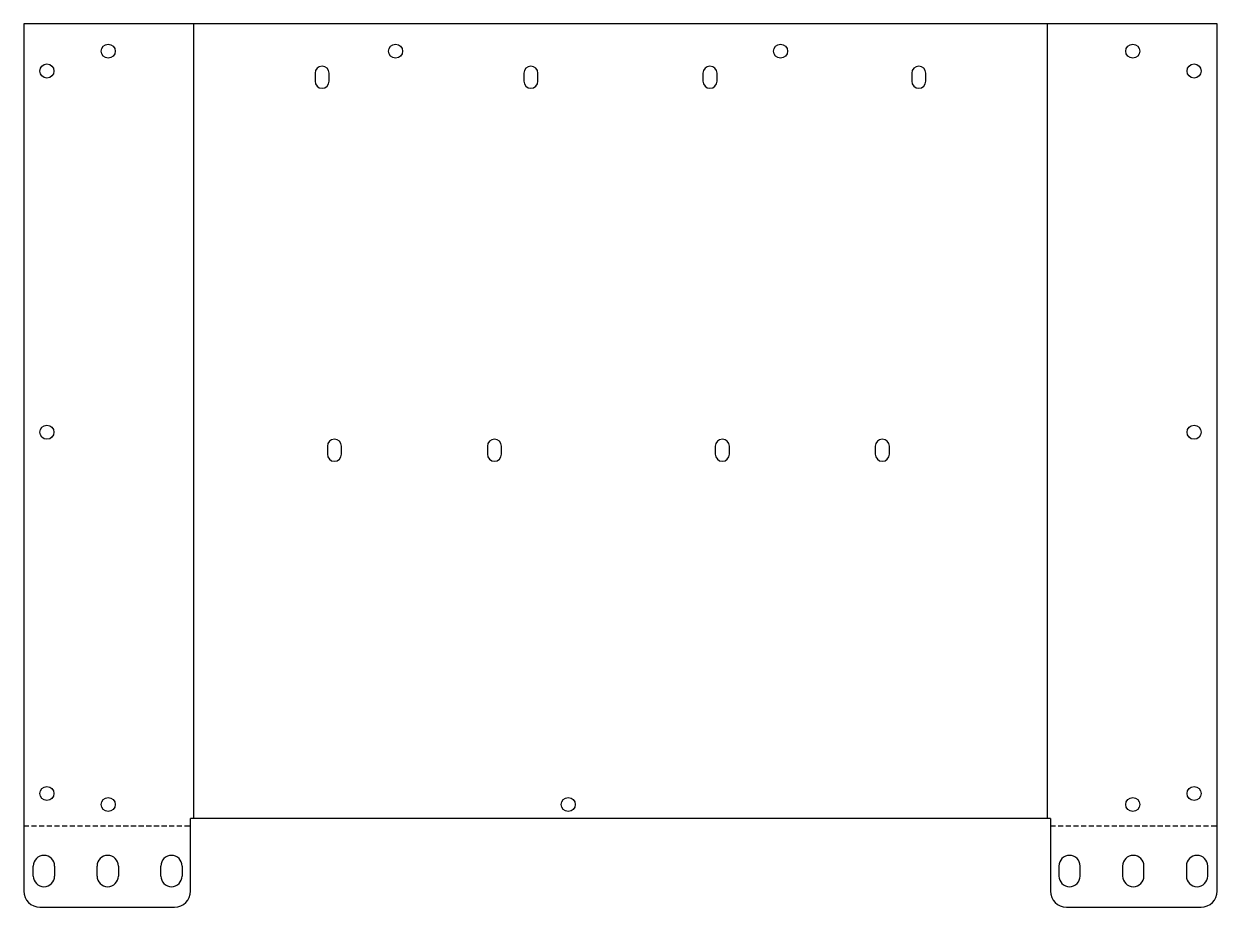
# Model space of a CAD drawing. Header units: millimetres. Extents: x -149 to 149, y -120 to 100.
import ezdxf

# ---------------------------------------------------------------- set-up
doc = ezdxf.new("R2010")
doc.units = ezdxf.units.MM
doc.linetypes.add('HIDDEN', pattern=[1.905, 1.27, -0.635])

msp = doc.modelspace()

# ---------------------------------------------------------------- linework, layer by layer
at = {"color": 7, "linetype": 'Continuous', "lineweight": 25}
for p, q in [((-148.57, 100.25), (-148.57, -115.82)), ((148.57, 100.25), (-148.57, 100.25)), ((148.57, -115.82), (148.57, 100.25)), ((-76.07, 87.95), (-76.07, 85.95)), ((-72.57, 85.95), (-72.57, 87.95)), ((-24.07, 87.95), (-24.07, 85.95)), ((-20.57, 85.95), (-20.57, 87.95)), ((20.53, 87.95), (20.53, 85.95)), ((24.03, 85.95), (24.03, 87.95)), ((72.53, 87.95), (72.53, 85.95)), ((76.03, 85.95), (76.03, 87.95)), ((-73, -4.97), (-73, -6.97)), ((-69.5, -6.97), (-69.5, -4.97)), ((-33.15, -4.97), (-33.15, -6.97)), ((-29.64, -6.97), (-29.64, -4.97)), ((23.61, -4.97), (23.61, -6.97)), ((27.11, -6.97), (27.11, -4.97)), ((63.45, -4.97), (63.45, -6.97)), ((66.95, -6.97), (66.95, -4.97)), ((107.07, -97.75), (-107.07, -97.75)), ((-107.07, -115.82), (-107.07, -97.75)), ((107.07, -97.75), (107.07, -115.82)), ((-146.22, -112.07), (-146.22, -109.57)), ((-140.92, -109.57), (-140.92, -112.07)), ((-130.34, -112.07), (-130.34, -109.57)), ((-125.04, -109.57), (-125.04, -112.07)), ((-114.46, -112.07), (-114.46, -109.57)), ((-109.16, -109.57), (-109.16, -112.07)), ((109.16, -109.57), (109.16, -112.07)), ((114.46, -112.07), (114.46, -109.57)), ((125.04, -109.57), (125.04, -112.07)), ((130.34, -112.07), (130.34, -109.57)), ((140.92, -109.57), (140.92, -112.07)), ((146.22, -112.07), (146.22, -109.57)), ((-144.57, -119.82), (-111.07, -119.82)), ((111.07, -119.82), (144.57, -119.82))]:
    msp.add_line(p, q, dxfattribs=at)
at = {"color": 7, "linetype": 'Continuous'}
for p, q in [((-106.29, 100.25), (-106.29, -97.75)), ((106.29, -97.75), (106.29, 100.25))]:
    msp.add_line(p, q, dxfattribs=at)
at = {"color": 7, "linetype": 'HIDDEN'}
for p, q in [((-148.57, -99.54), (-107.07, -99.54)), ((107.07, -99.54), (148.57, -99.54))]:
    msp.add_line(p, q, dxfattribs=at)
at = {"color": 7, "linetype": 'Continuous', "lineweight": 25}
for centre in [(-127.57, 93.45), (-56, 93.45), (39.85, 93.45), (127.57, 93.45), (-142.82, 88.5), (142.82, 88.5), (-142.82, -1.5), (142.82, -1.5), (-142.82, -91.5), (142.82, -91.5), (-127.57, -94.25), (-13, -94.25), (127.57, -94.25)]:
    msp.add_circle(centre, 1.75, dxfattribs=at)
for centre, radius, start, end in [((-74.32, 87.95), 1.75, 0, 180), ((-22.32, 87.95), 1.75, 0, 180), ((22.28, 87.95), 1.75, 0, 180), ((74.28, 87.95), 1.75, 0, 180), ((-74.32, 85.95), 1.75, 180, 0), ((-22.32, 85.95), 1.75, 180, 0), ((22.28, 85.95), 1.75, 180, 0), ((74.28, 85.95), 1.75, 180, 0), ((-71.25, -4.97), 1.75, 0, 180), ((-31.39, -4.97), 1.75, 0, 180), ((25.36, -4.97), 1.75, 0, 180), ((65.2, -4.97), 1.75, 0, 180), ((-71.25, -6.97), 1.75, 180, 0), ((-31.39, -6.97), 1.75, 180, 0), ((25.36, -6.97), 1.75, 180, 0), ((65.2, -6.97), 1.75, 180, 0), ((-143.57, -109.57), 2.65, 0, 180), ((-127.69, -109.57), 2.65, 0, 180), ((-111.81, -109.57), 2.65, 0, 180), ((111.81, -109.57), 2.65, 0, 180), ((127.69, -109.57), 2.65, 0, 180), ((143.57, -109.57), 2.65, 0, 180), ((-143.57, -112.07), 2.65, 180, 0), ((-127.69, -112.07), 2.65, 180, 0), ((-111.81, -112.07), 2.65, 180, 0), ((111.81, -112.07), 2.65, 180, 0), ((127.69, -112.07), 2.65, 180, 0), ((143.57, -112.07), 2.65, 180, 0), ((-144.57, -115.82), 4, 180, 270), ((-111.07, -115.82), 4, 270, 0), ((111.07, -115.82), 4, 180, 270), ((144.57, -115.82), 4, 270, 0)]:
    msp.add_arc(centre, radius, start, end, dxfattribs=at)

doc.saveas('drawing.dxf')
